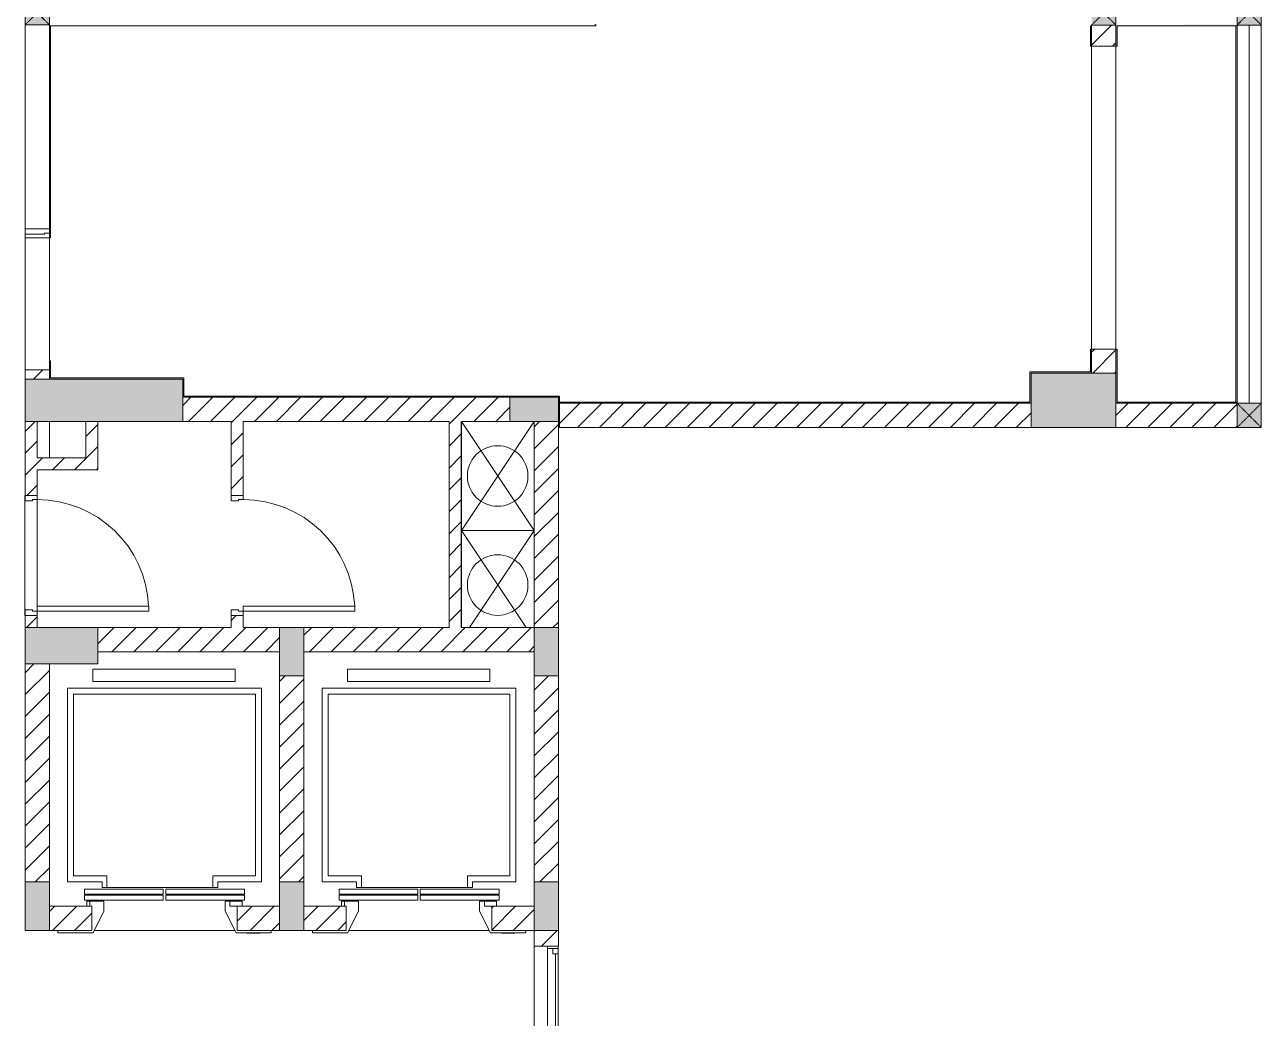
# Model space of a CAD drawing. Header units: millimetres. Extents: x 31499 to 223976, y 3719 to 80291.
# Drawn here: x 141071 to 151274, y 48437 to 56636 of the extents above; entities that cross this region are included whole.
import ezdxf

# ---------------------------------------------------------------- set-up
doc = ezdxf.new("R2010")
doc.units = ezdxf.units.MM
doc.linetypes.add('IMPORT-Dash _2_', pattern=[6, 3, -3])
for name, color, linetype, lineweight in [('0-2', 170, 'Continuous', 9), ('A-DETL-GENF-7', 170, 'Continuous', 9), ('A-DOOR-2', 170, 'Continuous', 9), ('A-DOOR-FRAM-2', 170, 'Continuous', 9), ('A-FLOR-1', 170, 'Continuous', 9), ('A-FLOR-HRAL-6', 170, 'Continuous', 9), ('A-GLAZ-5', 170, 'Continuous', 9), ('A-WALL-1', 170, 'Continuous', 9), ('A-WALL-PATT-3', 170, 'Continuous', 9), ('A_1404_dwg-1', 170, 'Continuous', 9), ('I-WALL', 170, 'Continuous', 9), ('I-WALL-1', 170, 'Continuous', 9), ('S-COLS-1', 170, 'Continuous', 9), ('S-COLS-12', 170, 'IMPORT-Dash _2_', 9), ('S-COLS-2', 170, 'Continuous', 9), ('S-COLS-4', 170, 'Continuous', 9), ('S-COLS-HDLN-1', 170, 'IMPORT-Dash _2_', 9)]:
    doc.layers.add(name, color=color, linetype=linetype, lineweight=lineweight)
pattern_1 = [(45, (0, 0), (-90.50967, 90.50967), [])]

# ---------------------------------------------------------------- blocks, each defined once
blk = doc.blocks.new('A_1404_dwg_NCV_TKTC_KET CAU_rvt-1-TKTC_MB HOÀN THIỆN SÀN TẦNG 3-4-4819833-KeyPlan-CH2A_Tầng 3 - Tầng 8')
at = {"layer": 'S-COLS-1'}
for points in [[(44953, 53362), (45753, 53362), (45753, 53712), (44453, 53712), (44453, 53362), (44653, 53362)], [(53448, 53312), (53453, 53312), (53453, 53762), (52753, 53762), (52753, 53312), (53253, 53312)], [(48453, 53362), (48853, 53362), (48853, 53562), (48453, 53562)], [(45053, 51362), (45053, 51662), (44453, 51662), (44453, 51362), (44953, 51362)], [(46553, 51262), (46753, 51262), (46753, 51662), (46553, 51662), (46553, 51462)], [(48653, 51262), (48853, 51262), (48853, 51662), (48653, 51662), (48653, 51262)], [(44453, 49162), (44653, 49162), (44653, 49562), (44453, 49562), (44453, 49457)], [(46753, 49162), (46753, 49562), (46553, 49562), (46553, 49162)], [(48853, 49162), (48853, 49562), (48653, 49562), (48653, 49162)]]:
    blk.add_hatch(color=256, dxfattribs=at).paths.add_polyline_path(points)
at = {"layer": 'A-FLOR-1'}
for p, q in [((44653, 53062), (44653, 53362)), ((48853, 53312), (48863, 53312))]:
    blk.add_line(p, q, dxfattribs=at)
at = {"layer": 'S-COLS-2'}
blk.add_line((53453, 53762), (53253, 53762), dxfattribs=at)
at = {"layer": 'S-COLS-2', "flags": 128}
for points in [[(44653, 53712), (44453, 53712), (44453, 53362), (45753, 53362), (45753, 53562)], [(48453, 53562), (48453, 53362), (48853, 53362), (48853, 53512)], [(52753, 53512), (52753, 53312), (53453, 53312), (53453, 53512)]]:
    blk.add_lwpolyline(points, dxfattribs=at)
for points in [[(44453, 51662), (44453, 51362), (45053, 51362), (45053, 51662)], [(46753, 51662), (46553, 51662), (46553, 51262), (46753, 51262)], [(48853, 51662), (48653, 51662), (48653, 51262), (48853, 51262)], [(44453, 49162), (44653, 49162), (44653, 49562), (44453, 49562)], [(46753, 49562), (46553, 49562), (46553, 49162), (46753, 49162)], [(48653, 49162), (48853, 49162), (48853, 49562), (48653, 49562)]]:
    blk.add_lwpolyline(points, close=True, dxfattribs=at)
blk = doc.blocks.new('A_1404_dwg_Railing - Railing-914981-TKTC_MB HOÀN THIỆN SÀN TẦNG 3-4-4819918-KeyPlan-CH2A_Tầng 3 - Tầng 8')
at = {"layer": 'A-FLOR-HRAL-6'}
blk.add_line((44663, 56627), (49163, 56627), dxfattribs=at)
at = {"layer": 'A-FLOR-HRAL-6', "flags": 128}
for points in [[(49153, 56637), (49163, 56627), (49163, 56637)], [(44663, 54952), (44663, 54877), (44653, 54877), (44653, 54952)]]:
    blk.add_lwpolyline(points, dxfattribs=at)
blk = doc.blocks.new('A_1404_dwg_NCV_TKTC_TANG 3 - 4_rvt-1-TKTC_MB HOÀN THIỆN SÀN TẦNG 3-4-4819943-KeyPlan-CH2A_Tầng 3 - Tầng 8')
at = {"layer": 'A-WALL-PATT-3'}
h = blk.add_hatch(color=256, dxfattribs=at)
h.paths.add_polyline_path([(44663, 53712), (44663, 53862), (44653, 53862), (44653, 53712)])
h.paths.add_polyline_path([(44663, 54952), (44663, 56637), (44653, 56635), (44653, 54952)])
h = blk.add_hatch(color=256, dxfattribs=at)
h.paths.add_polyline_path([(53243, 53762), (53253, 53762), (53253, 53960), (53243, 53960), (53243, 53772)])
h.paths.add_polyline_path([(53243, 56460), (53253, 56460), (53253, 56627), (53243, 56627)])
h = blk.add_hatch(color=256, dxfattribs=at)
h.paths.add_polyline_path([(53453, 53512), (53463, 53512), (53463, 53960), (53453, 53960), (53453, 53512)])
h.paths.add_polyline_path([(53453, 56460), (53463, 56460), (53463, 56637), (53453, 56633)])
for points in [[(53463, 56627), (54453, 56627), (54453, 56637), (53463, 56633)], [(53243, 53762), (53243, 53772), (52743, 53772), (52743, 53762), (52753, 53762)], [(45763, 53712), (45763, 53722), (44663, 53722), (44663, 53712), (45753, 53712)], [(45763, 53572), (45763, 53712), (45753, 53712), (45753, 53572)], [(52753, 53512), (52753, 53762), (52743, 53762), (52743, 53512)], [(45753, 53562), (48863, 53562), (48863, 53572), (45753, 53572), (45753, 53562)], [(48853, 53512), (48863, 53512), (48863, 53562), (48853, 53562)], [(49153, 53512), (52743, 53512), (52743, 53522), (48863, 53522), (48863, 53512)], [(54453, 53512), (54453, 53522), (53463, 53522), (53463, 53512)]]:
    blk.add_hatch(color=256, dxfattribs=at).paths.add_polyline_path(points)
at = {"layer": 'A-FLOR-1'}
for p, q in [((53253, 56627), (53253, 56633)), ((53252, 56460), (53252, 53960)), ((53453, 56460), (53453, 53960))]:
    blk.add_line(p, q, dxfattribs=at)
at = {"layer": 'A-FLOR-1', "flags": 128}
blk.add_lwpolyline([(53452, 56460), (53452, 53960), (53253, 53960), (53253, 56460)], close=True, dxfattribs=at)
blk.add_lwpolyline([(44653, 54877), (44653, 53862), (44653, 54877), (44453, 54877), (44453, 53787), (44653, 53787)], dxfattribs=at)
at = {"layer": 'I-WALL'}
for p, q in [((54443, 53522), (54443, 56627)), ((54453, 56627), (54453, 53522))]:
    blk.add_line(p, q, dxfattribs=at)
at = {"layer": 'I-WALL-1', "flags": 128}
for points in [[(44653, 56635), (44653, 54952), (44663, 54952), (44663, 56627)], [(53243, 56627), (53243, 56460), (53253, 56460), (53253, 56627)], [(53453, 56633), (53453, 56460), (53463, 56460), (53463, 56627), (54453, 56627), (54453, 56633)]]:
    blk.add_lwpolyline(points, dxfattribs=at)
for points in [[(45763, 53712), (45763, 53722), (44663, 53722), (44663, 53862), (44653, 53862), (44653, 53712), (44663, 53712), (45753, 53712), (45753, 53572), (45753, 53562), (48853, 53562), (48853, 53512), (48863, 53512), (52743, 53512), (52753, 53512), (52753, 53762), (53243, 53762), (53253, 53762), (53253, 53960), (53243, 53960), (53243, 53772), (52743, 53772), (52743, 53762), (52743, 53522), (48863, 53522), (48863, 53562), (48863, 53572), (45763, 53572)], [(54453, 53522), (53463, 53522), (53463, 53960), (53453, 53960), (53453, 53512), (53463, 53512), (54453, 53512)]]:
    blk.add_lwpolyline(points, close=True, dxfattribs=at)
blk.add_blockref('A_1404_dwg_Railing - Railing-914981-TKTC_MB HOÀN THIỆN SÀN TẦNG 3-4-4819918-KeyPlan-CH2A_Tầng 3 - Tầng 8', (0, 0))
blk = doc.blocks.new('A_1404_dwg_1_FAMILY RVT - W01-WxH 1400x3200xmm-489780-TKTC_MB HOÀN THIỆN SÀN TẦNG 3-4-4819955-KeyPlan-CH2A_Tầng 3 - Tầng 8')
at = {"layer": 'A-GLAZ-5'}
for p, q in [((112053, 49018), (112142, 49018)), ((112119, 47460), (112119, 48974)), ((111976, 48136), (111976, 48339)), ((112053, 47415), (112053, 47460)), ((112097, 47460), (112097, 47415)), ((112075, 45901), (112075, 47415)), ((112053, 45856), (112142, 45856))]:
    blk.add_line(p, q, dxfattribs=at)
at = {"layer": 'A-GLAZ-5', "flags": 128}
for points in [[(112053, 45837), (112253, 45837), (112253, 49037), (112053, 49037), (112053, 45837), (112053, 45901)], [(112142, 47460), (112053, 47460), (112053, 49018), (112053, 49037)], [(112097, 49018), (112097, 48974), (112142, 48974)], [(112142, 45837), (112142, 45856), (112142, 47415), (112142, 47460), (112142, 48974), (112142, 49037)], [(111951, 48187), (111976, 48136), (112002, 48187)], [(112142, 47415), (112053, 47415), (112053, 45901), (112097, 45901), (112097, 45856)]]:
    blk.add_lwpolyline(points, dxfattribs=at)
blk = doc.blocks.new('A_1404_dwg_Thang may HIEN - Dài x Rộng - 2000x2000-2402764-TKTC_MB HOÀN THIỆN SÀN TẦNG 3-4-4819957-KeyPlan-CH2A_Tầng 3 - Tầng 8')
at = {"layer": 'A-DOOR-2', "flags": 128}
for points in [[(112612, 51317), (112612, 51217), (113787, 51217), (113787, 51317)], [(112688, 49562), (112403, 49562), (112403, 51162), (114003, 51162), (114003, 49562), (113643, 49562), (113643, 49517), (113603, 49517), (112728, 49517), (112688, 49517)], [(113193, 49462), (112543, 49462), (112543, 49502), (113193, 49502), (113193, 49462), (113193, 49502), (112543, 49502), (112543, 49462)], [(113213, 49502), (113213, 49462), (113863, 49462), (113863, 49502)], [(113213, 49462), (113863, 49462), (113863, 49502), (113213, 49502)], [(112323, 49162), (112323, 49142), (112613, 49142), (112703, 49322), (112703, 49402), (112588, 49402), (112588, 49362), (112603, 49362), (112603, 49162)], [(112543, 49452), (112543, 49412), (113193, 49412), (113193, 49452)], [(113193, 49412), (113193, 49452), (112543, 49452), (112543, 49412)], [(113213, 49412), (113213, 49452), (113863, 49452), (113863, 49412), (113213, 49412), (113213, 49452), (113863, 49452), (113863, 49412)], [(114083, 49162), (113803, 49162), (113803, 49362), (113743, 49362), (113743, 49402), (113703, 49402), (113703, 49322), (113793, 49142), (114083, 49142)]]:
    blk.add_lwpolyline(points, close=True, dxfattribs=at)
for points in [[(113603, 49517), (113603, 49612), (113953, 49612), (113953, 51112), (112453, 51112), (112453, 49612), (112728, 49612), (112728, 49517)], [(112588, 49402), (112563, 49402), (112563, 49362), (112588, 49362)], [(113803, 49362), (113843, 49362), (113843, 49402), (113743, 49402)], [(113883, 49142), (113883, 49138), (113993, 49138), (113993, 49142)]]:
    blk.add_lwpolyline(points, dxfattribs=at)
blk = doc.blocks.new('A_1404_dwg_FD_05 - FD_05-1000x2200mm-835434-TKTC_MB HOÀN THIỆN SÀN TẦNG 3-4-4819959-KeyPlan-CH2A_Tầng 3 - Tầng 8')
at = {"layer": 'A-DOOR-FRAM-2'}
blk.add_line((44453, 62107), (44453, 62062), dxfattribs=at)
at = {"layer": 'A-DOOR-FRAM-2', "flags": 128}
blk.add_lwpolyline([(44653, 63152), (44453, 63152), (44453, 63107), (44613, 63107), (44613, 63117), (44653, 63117)], dxfattribs=at)
blk = doc.blocks.new('A_1404_dwg_FD_02 - FD_03 - FD_03-KY THUAT-900x2200mm-801878-TKTC_MB HOÀN THIỆN SÀN TẦNG 3-4-4819963-KeyPlan-CH2A_Tầng 3 - Tầng 8')
at = {"layer": 'A-DETL-GENF-7', "flags": 128}
blk.add_lwpolyline([(45473, 51797), (44553, 51797), (44553, 51837), (45473, 51837)], close=True, dxfattribs=at)
at = {"layer": 'A-DETL-GENF-7'}
blk.add_arc((44553, 51797), 920, 2.4919, 90, dxfattribs=at)
at = {"layer": 'A-DOOR-FRAM-2', "flags": 128}
for points in [[(44513, 52717), (44553, 52717), (44553, 52752), (44453, 52752), (44453, 52707), (44513, 52707)], [(44513, 51797), (44513, 51807), (44453, 51807), (44453, 51762), (44553, 51762), (44553, 51797)]]:
    blk.add_lwpolyline(points, close=True, dxfattribs=at)
blk = doc.blocks.new('A_1404_dwg_G1_SOF - BO TRU - 200x200-V13-TKTC_MB HOÀN THIỆN SÀN TẦNG 3-4-4819992-KeyPlan-CH2A_Tầng 3 - Tầng 8')
at = {"layer": 'S-COLS-12'}
blk.add_hatch(color=256, dxfattribs=at).paths.add_polyline_path([(44653, 56635), (44653, 56835), (44453, 56835), (44453, 56635)])
at = {"layer": 'S-COLS-4'}
blk.add_line((44653, 56637), (44653, 56737), dxfattribs=at)
at = {"layer": 'S-COLS-4', "flags": 128}
blk.add_lwpolyline([(44653, 56835), (44453, 56835), (44453, 56635), (44653, 56635)], dxfattribs=at)
at = {"layer": 'S-COLS-HDLN-1'}
for p, q in [((44653, 56835), (44453, 56635)), ((44453, 56835), (44653, 56635))]:
    blk.add_line(p, q, dxfattribs=at)
blk = doc.blocks.new('A_1404_dwg_G1_SOF - BO TRU - 200x200-3054293-TKTC_MB HOÀN THIỆN SÀN TẦNG 3-4-4819986-KeyPlan-CH2A_Tầng 3 - Tầng 8')
at = {"layer": 'S-COLS-12'}
blk.add_hatch(color=256, dxfattribs=at).paths.add_polyline_path([(42403, 17237), (42403, 17437), (42203, 17437), (42203, 17237)])
at = {"layer": 'S-COLS-4', "flags": 128}
blk.add_lwpolyline([(42403, 17437), (42203, 17437), (42203, 17237), (42403, 17237)], close=True, dxfattribs=at)
at = {"layer": 'S-COLS-HDLN-1'}
for p, q in [((42403, 17437), (42203, 17237)), ((42203, 17437), (42403, 17237))]:
    blk.add_line(p, q, dxfattribs=at)
blk = doc.blocks.new('A_1404_dwg_G1_SOF - BO TRU - 200x200-V38-TKTC_MB HOÀN THIỆN SÀN TẦNG 3-4-4820017-KeyPlan-CH2A_Tầng 3 - Tầng 8')
at = {"layer": 'S-COLS-12'}
blk.add_hatch(color=256, dxfattribs=at).paths.add_polyline_path([(54653, 56633), (54653, 56833), (54453, 56833), (54453, 56633)])
at = {"layer": 'S-COLS-4', "flags": 128}
blk.add_lwpolyline([(54453, 56633), (54653, 56633), (54653, 56833), (54453, 56833), (54453, 56637)], dxfattribs=at)
at = {"layer": 'S-COLS-HDLN-1'}
for p, q in [((54653, 56833), (54453, 56633)), ((54453, 56833), (54653, 56633))]:
    blk.add_line(p, q, dxfattribs=at)
blk = doc.blocks.new('A_1404_dwg_G1_SOF - BO TRU - 200x200-V115-TKTC_MB HOÀN THIỆN SÀN TẦNG 3-4-4820037-KeyPlan-CH2A_Tầng 3 - Tầng 8')
at = {"layer": 'S-COLS-12'}
blk.add_hatch(color=256, dxfattribs=at).paths.add_polyline_path([(53253, 56633), (53453, 56637), (53453, 56833), (53253, 56833), (53253, 56637)])
at = {"layer": 'S-COLS-4'}
blk.add_line((53253, 56633), (53453, 56633), dxfattribs=at)
at = {"layer": 'S-COLS-4', "flags": 128}
blk.add_lwpolyline([(53453, 56637), (53453, 56833), (53253, 56833)], dxfattribs=at)
at = {"layer": 'S-COLS-HDLN-1'}
for p, q in [((53453, 56833), (53253, 56633)), ((53253, 56833), (53453, 56633))]:
    blk.add_line(p, q, dxfattribs=at)
blk = doc.blocks.new('A_1404_dwg-4819832-KeyPlan-CH2A_Tầng 3 - Tầng 8')
at = {"layer": 'A-WALL-PATT-3'}
h = blk.add_hatch(dxfattribs=at)
h.set_pattern_fill('FP_31', color=256, style=0, pattern_type=2)
h.set_pattern_definition(pattern_1)
h.paths.add_polyline_path([(53253, 53762), (53453, 53762), (53452, 53960), (53253, 53960), (53253, 53762)])
h.paths.add_polyline_path([(53452, 56460), (53452, 56633), (53253, 56633), (53253, 56460)])
h = blk.add_hatch(dxfattribs=at)
h.set_pattern_fill('FP_31', color=256, style=0, pattern_type=2)
h.set_pattern_definition(pattern_1)
h.paths.add_polyline_path([(44653, 53712), (44653, 53787), (44453, 53787), (44453, 53712)])
h = blk.add_hatch(dxfattribs=at)
h.set_pattern_fill('FP_31', color=256, style=0, pattern_type=2)
h.set_pattern_definition(pattern_1)
h.paths.add_polyline_path([(48052, 53362), (48453, 53362), (48453, 53562), (45753, 53562), (45753, 53362), (47952, 53362)])
h = blk.add_hatch(dxfattribs=at)
h.set_pattern_fill('FP_31', color=256, style=0, pattern_type=2)
h.set_pattern_definition(pattern_1)
h.paths.add_polyline_path([(52753, 53312), (52753, 53512), (48863, 53512), (48863, 53312), (52753, 53312)])
h = blk.add_hatch(dxfattribs=at)
h.set_pattern_fill('FP_31', color=256, style=0, pattern_type=2)
h.set_pattern_definition(pattern_1)
h.paths.add_polyline_path([(53453, 53312), (54453, 53312), (54453, 53512), (53453, 53512)])
h = blk.add_hatch(dxfattribs=at)
h.set_pattern_fill('FP_31', color=256, style=0, pattern_type=2)
h.set_pattern_definition(pattern_1)
h.paths.add_polyline_path([(44553, 51662), (44553, 51762), (44453, 51762), (44453, 51662)])
h.paths.add_polyline_path([(44453, 52752), (44553, 52752), (44553, 53362), (44453, 53362), (44453, 52962)])
h = blk.add_hatch(dxfattribs=at)
h.set_pattern_fill('FP_31', color=256, style=0, pattern_type=2)
h.set_pattern_definition(pattern_1)
h.paths.add_polyline_path([(44953, 52962), (45053, 52962), (45053, 53362), (44953, 53362), (44953, 53062)])
h = blk.add_hatch(dxfattribs=at)
h.set_pattern_fill('FP_31', color=256, style=0, pattern_type=2)
h.set_pattern_definition(pattern_1)
h.paths.add_polyline_path([(46252, 51662), (46252, 51762), (46152, 51762), (46152, 51662)])
h.paths.add_polyline_path([(46252, 52752), (46252, 53362), (46152, 53362), (46152, 52752)])
h = blk.add_hatch(dxfattribs=at)
h.set_pattern_fill('FP_31', color=256, style=0, pattern_type=2)
h.set_pattern_definition(pattern_1)
h.paths.add_polyline_path([(48052, 51662), (48052, 53362), (47952, 53362), (47952, 51662)])
h = blk.add_hatch(dxfattribs=at)
h.set_pattern_fill('FP_31', color=256, style=0, pattern_type=2)
h.set_pattern_definition(pattern_1)
h.paths.add_polyline_path([(48853, 51662), (48853, 51662), (48853, 53362), (48653, 53362), (48653, 51662)])
h = blk.add_hatch(dxfattribs=at)
h.set_pattern_fill('FP_31', color=256, style=0, pattern_type=2)
h.set_pattern_definition(pattern_1)
h.paths.add_polyline_path([(44653, 52962), (44953, 52962), (44953, 53062), (44553, 53062), (44553, 52962)])
h = blk.add_hatch(dxfattribs=at)
h.set_pattern_fill('FP_31', color=256, style=0, pattern_type=2)
h.set_pattern_definition(pattern_1)
h.paths.add_polyline_path([(46553, 51462), (46553, 51662), (45053, 51662), (45053, 51462), (46252, 51462)])
h = blk.add_hatch(dxfattribs=at)
h.set_pattern_fill('FP_31', color=256, style=0, pattern_type=2)
h.set_pattern_definition(pattern_1)
h.paths.add_polyline_path([(48052, 51462), (48653, 51462), (48653, 51662), (46753, 51662), (46753, 51462), (47952, 51462)])
h = blk.add_hatch(dxfattribs=at)
h.set_pattern_fill('FP_31', color=256, style=0, pattern_type=2)
h.set_pattern_definition(pattern_1)
h.paths.add_polyline_path([(44653, 49562), (44653, 51362), (44453, 51362), (44453, 49562)])
h = blk.add_hatch(dxfattribs=at)
h.set_pattern_fill('FP_31', color=256, style=0, pattern_type=2)
h.set_pattern_definition(pattern_1)
h.paths.add_polyline_path([(46553, 49562), (46753, 49562), (46753, 51262), (46553, 51262)])
h = blk.add_hatch(dxfattribs=at)
h.set_pattern_fill('FP_31', color=256, style=0, pattern_type=2)
h.set_pattern_definition(pattern_1)
h.paths.add_polyline_path([(48653, 49562), (48853, 49562), (48853, 51262), (48653, 51262)])
h = blk.add_hatch(dxfattribs=at)
h.set_pattern_fill('FP_31', color=256, style=0, pattern_type=2)
h.set_pattern_definition(pattern_1)
h.paths.add_polyline_path([(46203, 49162), (46553, 49162), (46553, 49362), (46203, 49362)])
h.paths.add_polyline_path([(44653, 49162), (45003, 49162), (45003, 49362), (44653, 49362)])
h = blk.add_hatch(dxfattribs=at)
h.set_pattern_fill('FP_31', color=256, style=0, pattern_type=2)
h.set_pattern_definition(pattern_1)
h.paths.add_polyline_path([(48303, 49162), (48653, 49162), (48653, 49362), (48303, 49362)])
h.paths.add_polyline_path([(47103, 49162), (47103, 49362), (46753, 49362), (46753, 49162)])
h = blk.add_hatch(dxfattribs=at)
h.set_pattern_fill('FP_31', color=256, style=0, pattern_type=2)
h.set_pattern_definition(pattern_1)
h.paths.add_polyline_path([(48653, 45737), (48853, 45737), (48853, 45832), (48653, 45832), (48653, 45737)])
h.paths.add_polyline_path([(48653, 49032), (48853, 49032), (48853, 49162), (48653, 49162), (48653, 49032)])
at = {"layer": '0-2'}
for p, q in [((48453, 53362), (48652, 53362)), ((48053, 52462), (48652, 52462))]:
    blk.add_line(p, q, dxfattribs=at)
at = {"layer": '0-2', "flags": 128}
for points in [[(48053, 52462), (48652, 53362), (48652, 52462), (48053, 52462), (48053, 53362), (48652, 52462)], [(48053, 51662), (48053, 52462), (48586, 51662)], [(48119, 51662), (48652, 52462), (48652, 51662)]]:
    blk.add_lwpolyline(points, dxfattribs=at)
at = {"layer": '0-2'}
for centre in [(48352, 52912), (48352, 52012)]:
    blk.add_circle(centre, 250, dxfattribs=at)
at = {"layer": 'A-FLOR-1'}
for p, q in [((44453, 54877), (44453, 54907)), ((44653, 53062), (44653, 53362)), ((46553, 51462), (46553, 51437)), ((46183, 49162), (45023, 49162)), ((48283, 49162), (47123, 49162))]:
    blk.add_line(p, q, dxfattribs=at)
at = {"layer": 'A-FLOR-1', "flags": 128}
for points in [[(48653, 52462), (48053, 52462), (48053, 53362)], [(48453, 53362), (48653, 53362), (48653, 53362)], [(44453, 52752), (44450, 52752), (44450, 51762), (44453, 51762)], [(48053, 51662), (48053, 52462), (48653, 52462)]]:
    blk.add_lwpolyline(points, dxfattribs=at)
blk.add_lwpolyline([(44553, 52717), (44553, 51797)], close=True, dxfattribs=at)
at = {"layer": 'A-WALL-1'}
for p, q in [((54553, 53512), (54553, 56633)), ((54653, 56633), (54653, 53512)), ((44453, 53862), (44453, 53712)), ((44453, 53712), (44653, 53712)), ((53253, 53762), (53453, 53762)), ((48453, 53362), (48453, 53562)), ((52753, 53312), (52753, 53512)), ((44553, 53362), (44453, 53362)), ((45053, 53362), (44953, 53362)), ((45053, 52962), (45053, 53362)), ((48052, 53362), (48453, 53362)), ((44453, 51762), (44453, 51662)), ((44453, 51662), (44553, 51662)), ((45053, 51662), (45053, 51462)), ((46553, 51462), (46553, 51662)), ((46753, 51662), (46753, 51462)), ((48653, 51462), (48653, 51662)), ((48853, 51662), (48653, 51662)), ((45053, 51462), (46553, 51462)), ((46753, 51462), (48653, 51462)), ((44653, 51362), (44453, 51362)), ((44453, 51362), (44453, 49562)), ((44653, 49562), (44653, 51362)), ((46753, 51262), (46553, 51262)), ((46553, 51262), (46553, 49562)), ((46753, 49562), (46753, 51262)), ((48853, 51262), (48653, 51262)), ((48653, 51262), (48653, 49562)), ((48853, 49562), (48853, 51262)), ((44453, 49562), (44653, 49562)), ((46553, 49562), (46753, 49562)), ((48653, 49562), (48853, 49562)), ((44653, 49362), (44653, 49162)), ((44988, 49362), (44653, 49362)), ((46553, 49362), (46203, 49362)), ((46553, 49162), (46553, 49362)), ((46753, 49362), (46753, 49162)), ((47088, 49362), (46753, 49362)), ((48653, 49362), (48303, 49362)), ((48653, 49162), (48653, 49362)), ((44653, 49162), (44723, 49162)), ((46483, 49162), (46553, 49162)), ((46753, 49162), (46823, 49162)), ((48653, 49162), (48583, 49162)), ((48653, 49032), (48653, 49162)), ((48853, 49162), (48653, 49162)), ((48853, 49032), (48853, 49162))]:
    blk.add_line(p, q, dxfattribs=at)
at = {"layer": 'A-WALL-1', "flags": 128}
for points in [[(44453, 61562), (44453, 54952), (44653, 54952)], [(45753, 53562), (45753, 53362), (46152, 53362), (46152, 52752), (46252, 52752), (46252, 53362), (47952, 53362), (47952, 51662), (46753, 51662)], [(48863, 53512), (48863, 53312), (52753, 53312)], [(53453, 53512), (53453, 53312), (54453, 53312)], [(44453, 53362), (44453, 52752), (44553, 52752), (44553, 52962), (45053, 52962)], [(44953, 53362), (44953, 53062), (44553, 53062), (44553, 53362)], [(48653, 51662), (48052, 51662), (48052, 53362)], [(48653, 51662), (48653, 53362), (48853, 53362), (48853, 51662)], [(44553, 51662), (44553, 51762), (44453, 51762)], [(46152, 51762), (46152, 51662), (45053, 51662)], [(46553, 51662), (46252, 51662), (46252, 51762), (46152, 51762)]]:
    blk.add_lwpolyline(points, dxfattribs=at)
for name, p in [('A_1404_dwg_NCV_TKTC_KET CAU_rvt-1-TKTC_MB HOÀN THIỆN SÀN TẦNG 3-4-4819833-KeyPlan-CH2A_Tầng 3 - Tầng 8', (0, 0)), ('A_1404_dwg_NCV_TKTC_TANG 3 - 4_rvt-1-TKTC_MB HOÀN THIỆN SÀN TẦNG 3-4-4819943-KeyPlan-CH2A_Tầng 3 - Tầng 8', (0, 0)), ('A_1404_dwg_G1_SOF - BO TRU - 200x200-V13-TKTC_MB HOÀN THIỆN SÀN TẦNG 3-4-4819992-KeyPlan-CH2A_Tầng 3 - Tầng 8', (0, 0)), ('A_1404_dwg_G1_SOF - BO TRU - 200x200-V115-TKTC_MB HOÀN THIỆN SÀN TẦNG 3-4-4820037-KeyPlan-CH2A_Tầng 3 - Tầng 8', (0, 0)), ('A_1404_dwg_G1_SOF - BO TRU - 200x200-V38-TKTC_MB HOÀN THIỆN SÀN TẦNG 3-4-4820017-KeyPlan-CH2A_Tầng 3 - Tầng 8', (0, 0)), ('A_1404_dwg_FD_05 - FD_05-1000x2200mm-835434-TKTC_MB HOÀN THIỆN SÀN TẦNG 3-4-4819959-KeyPlan-CH2A_Tầng 3 - Tầng 8', (0, -8200)), ('A_1404_dwg_G1_SOF - BO TRU - 200x200-3054293-TKTC_MB HOÀN THIỆN SÀN TẦNG 3-4-4819986-KeyPlan-CH2A_Tầng 3 - Tầng 8', (12250, 36075)), ('A_1404_dwg_FD_02 - FD_03 - FD_03-KY THUAT-900x2200mm-801878-TKTC_MB HOÀN THIỆN SÀN TẦNG 3-4-4819963-KeyPlan-CH2A_Tầng 3 - Tầng 8', (0, 0)), ('A_1404_dwg_FD_02 - FD_03 - FD_03-KY THUAT-900x2200mm-801878-TKTC_MB HOÀN THIỆN SÀN TẦNG 3-4-4819963-KeyPlan-CH2A_Tầng 3 - Tầng 8', (1700, 0)), ('A_1404_dwg_Thang may HIEN - Dài x Rộng - 2000x2000-2402764-TKTC_MB HOÀN THIỆN SÀN TẦNG 3-4-4819957-KeyPlan-CH2A_Tầng 3 - Tầng 8', (-67600, 0)), ('A_1404_dwg_Thang may HIEN - Dài x Rộng - 2000x2000-2402764-TKTC_MB HOÀN THIỆN SÀN TẦNG 3-4-4819957-KeyPlan-CH2A_Tầng 3 - Tầng 8', (-65500, 0))]:
    blk.add_blockref(name, p)
at = {"rotation": 180}
blk.add_blockref('A_1404_dwg_1_FAMILY RVT - W01-WxH 1400x3200xmm-489780-TKTC_MB HOÀN THIỆN SÀN TẦNG 3-4-4819955-KeyPlan-CH2A_Tầng 3 - Tầng 8', (160905, 94869), dxfattribs=at)

msp = doc.modelspace()

# ---------------------------------------------------------------- block references
at = {"layer": 'A_1404_dwg-1'}
msp.add_blockref('A_1404_dwg-4819832-KeyPlan-CH2A_Tầng 3 - Tầng 8', (96621.6, 0), dxfattribs=at)

doc.saveas('drawing.dxf')
